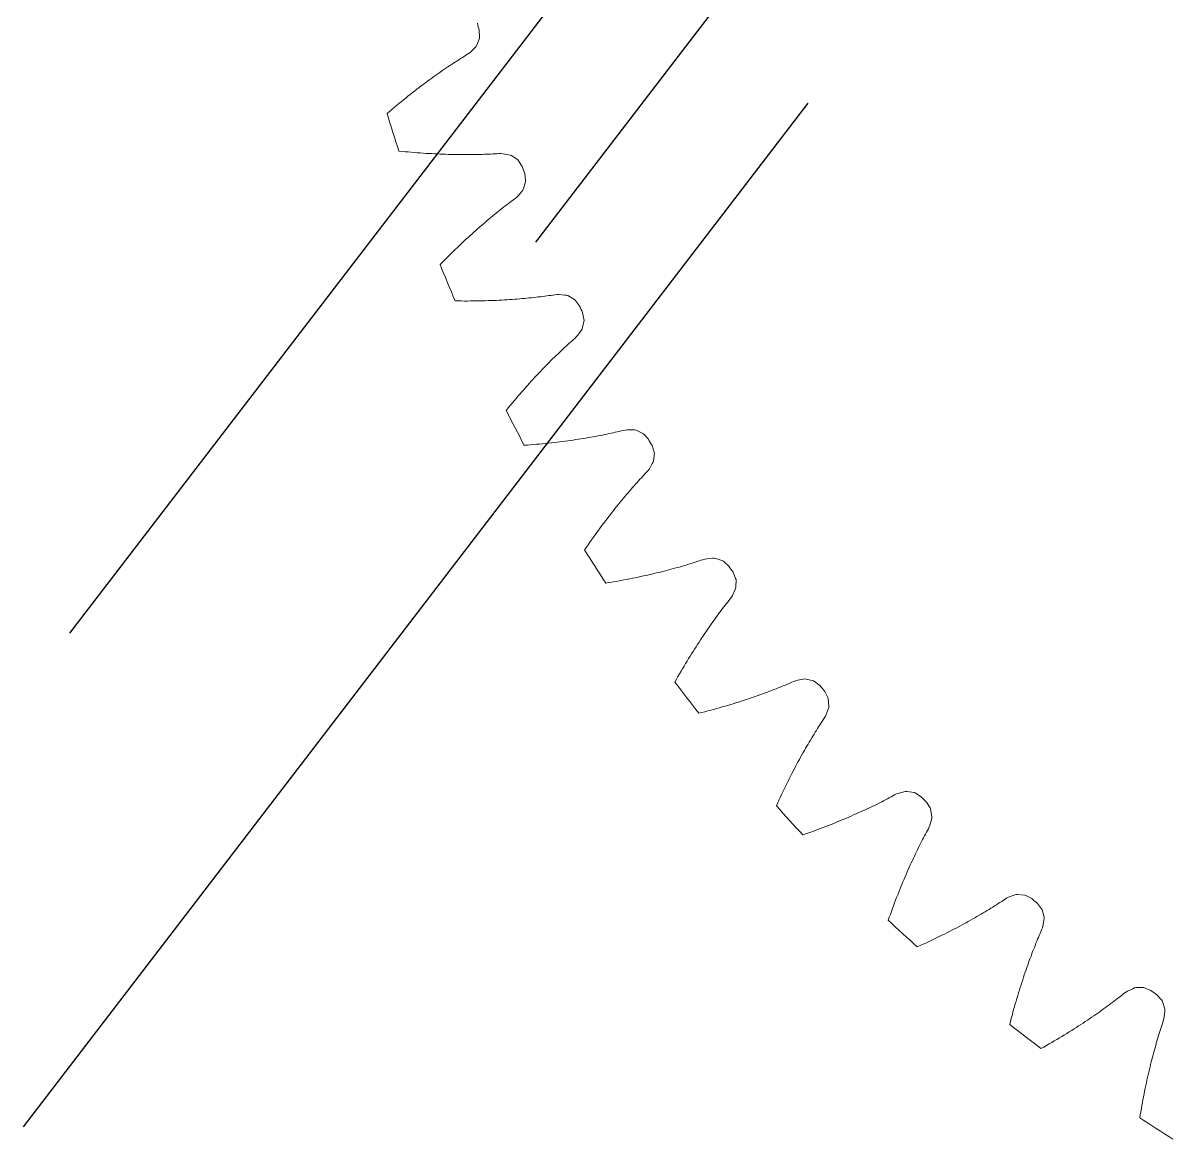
# Model space of a CAD drawing. Header units: millimetres. Extents: x 278858 to 279223, y 218711 to 219074.
# Drawn here: x 278886.52 to 278909.71, y 218838.42 to 218860.92 of the extents above; entities that cross this region are included whole.
import ezdxf

# ---------------------------------------------------------------- set-up
doc = ezdxf.new("R2010")
doc.units = ezdxf.units.MM
doc.header["$LTSCALE"] = 2
doc.layers.add('AM_4', color=3, linetype='Continuous', lineweight=25)
doc.layers.add('AM_9', color=251, linetype='Continuous', lineweight=15)

msp = doc.modelspace()

# ---------------------------------------------------------------- linework, layer by layer
at = {"layer": 'AM_4'}
for p, q in [((278912.682, 218877.149), (278896.853, 218856.507)), ((278903.285, 218869.262), (278887.457, 218848.62)), ((278902.346, 218859.309), (278886.518, 218838.667))]:
    msp.add_line(p, q, dxfattribs=at)
at = {"layer": 'AM_9'}
for p, q in [((278895.72, 218860.778), (278895.725, 218860.641)), ((278895.724, 218860.619), (278895.67, 218860.475)), ((278895.725, 218860.641), (278895.724, 218860.619)), ((278895.414, 218860.252), (278895.379, 218860.23)), ((278895.449, 218860.273), (278895.414, 218860.252)), ((278895.483, 218860.294), (278895.449, 218860.273)), ((278895.519, 218860.319), (278895.483, 218860.294)), ((278895.547, 218860.343), (278895.519, 218860.319)), ((278895.63, 218860.425), (278895.547, 218860.343)), ((278895.656, 218860.451), (278895.63, 218860.425)), ((278895.67, 218860.475), (278895.656, 218860.451)), ((278895.083, 218860.038), (278895.044, 218860.012)), ((278895.121, 218860.064), (278895.083, 218860.038)), ((278895.159, 218860.089), (278895.121, 218860.064)), ((278895.197, 218860.114), (278895.159, 218860.089)), ((278895.234, 218860.138), (278895.197, 218860.114)), ((278895.271, 218860.162), (278895.234, 218860.138)), ((278895.307, 218860.185), (278895.271, 218860.162)), ((278895.343, 218860.208), (278895.307, 218860.185)), ((278895.379, 218860.23), (278895.343, 218860.208)), ((278894.72, 218859.783), (278894.678, 218859.752)), ((278894.762, 218859.813), (278894.72, 218859.783)), ((278894.803, 218859.843), (278894.762, 218859.813)), ((278894.844, 218859.873), (278894.803, 218859.843)), ((278894.885, 218859.902), (278894.844, 218859.873)), ((278894.925, 218859.93), (278894.885, 218859.902)), ((278894.965, 218859.958), (278894.925, 218859.93)), ((278895.005, 218859.985), (278894.965, 218859.958)), ((278895.044, 218860.012), (278895.005, 218859.985)), ((278894.417, 218859.555), (278894.373, 218859.52)), ((278894.461, 218859.589), (278894.417, 218859.555)), ((278894.505, 218859.623), (278894.461, 218859.589)), ((278894.549, 218859.656), (278894.505, 218859.623)), ((278894.592, 218859.689), (278894.549, 218859.656)), ((278894.635, 218859.721), (278894.592, 218859.689)), ((278894.678, 218859.752), (278894.635, 218859.721)), ((278894.145, 218859.338), (278894.098, 218859.299)), ((278894.191, 218859.375), (278894.145, 218859.338)), ((278894.237, 218859.412), (278894.191, 218859.375)), ((278894.282, 218859.449), (278894.237, 218859.412)), ((278894.328, 218859.485), (278894.282, 218859.449)), ((278894.373, 218859.52), (278894.328, 218859.485)), ((278893.909, 218859.141), (278893.861, 218859.099)), ((278893.957, 218859.181), (278893.909, 218859.141)), ((278894.004, 218859.221), (278893.957, 218859.181)), ((278894.051, 218859.261), (278894.004, 218859.221)), ((278894.098, 218859.299), (278894.051, 218859.261)), ((278894.099, 218858.342), (278894.162, 218858.335)), ((278894.162, 218858.335), (278894.225, 218858.329)), ((278894.225, 218858.329), (278894.287, 218858.324)), ((278894.287, 218858.324), (278894.348, 218858.318)), ((278894.348, 218858.318), (278894.408, 218858.313)), ((278894.408, 218858.313), (278894.468, 218858.309)), ((278894.468, 218858.309), (278894.528, 218858.304)), ((278894.528, 218858.304), (278894.587, 218858.3)), ((278894.587, 218858.3), (278894.645, 218858.296)), ((278894.645, 218858.296), (278894.703, 218858.293)), ((278894.703, 218858.293), (278894.76, 218858.29)), ((278894.76, 218858.29), (278894.816, 218858.287)), ((278894.816, 218858.287), (278894.872, 218858.284)), ((278894.872, 218858.284), (278894.928, 218858.281)), ((278894.928, 218858.281), (278894.982, 218858.279)), ((278894.982, 218858.279), (278895.036, 218858.277)), ((278895.036, 218858.277), (278895.09, 218858.276)), ((278895.09, 218858.276), (278895.143, 218858.274)), ((278895.143, 218858.274), (278895.195, 218858.273)), ((278895.195, 218858.273), (278895.247, 218858.272)), ((278895.247, 218858.272), (278895.298, 218858.271)), ((278895.298, 218858.271), (278895.348, 218858.271)), ((278895.348, 218858.271), (278895.398, 218858.271)), ((278895.398, 218858.271), (278895.448, 218858.27)), ((278895.448, 218858.27), (278895.496, 218858.271)), ((278895.496, 218858.271), (278895.544, 218858.271)), ((278895.544, 218858.271), (278895.592, 218858.271)), ((278895.592, 218858.271), (278895.639, 218858.272)), ((278895.639, 218858.272), (278895.685, 218858.273)), ((278895.685, 218858.273), (278895.73, 218858.274)), ((278895.73, 218858.274), (278895.775, 218858.275)), ((278895.775, 218858.275), (278895.82, 218858.277)), ((278895.82, 218858.277), (278895.864, 218858.278)), ((278895.864, 218858.278), (278895.907, 218858.28)), ((278895.907, 218858.28), (278895.949, 218858.282)), ((278895.949, 218858.282), (278895.991, 218858.284)), ((278895.991, 218858.284), (278896.032, 218858.286)), ((278896.032, 218858.286), (278896.073, 218858.289)), ((278896.073, 218858.289), (278896.113, 218858.291)), ((278896.113, 218858.291), (278896.157, 218858.292)), ((278896.157, 218858.292), (278896.193, 218858.288)), ((278896.193, 218858.288), (278896.309, 218858.268)), ((278896.309, 218858.268), (278896.345, 218858.261)), ((278896.345, 218858.261), (278896.37, 218858.25)), ((278896.37, 218858.25), (278896.497, 218858.164)), ((278896.497, 218858.164), (278896.511, 218858.146)), ((278896.511, 218858.146), (278896.585, 218858.031)), ((278896.655, 218857.73), (278896.613, 218857.582)), ((278896.637, 218857.888), (278896.654, 218857.752)), ((278896.654, 218857.752), (278896.655, 218857.73)), ((278896.578, 218857.529), (278896.502, 218857.439)), ((278896.601, 218857.557), (278896.578, 218857.529)), ((278896.613, 218857.582), (278896.601, 218857.557)), ((278896.243, 218857.235), (278896.208, 218857.208)), ((278896.277, 218857.261), (278896.243, 218857.235)), ((278896.311, 218857.287), (278896.277, 218857.261)), ((278896.344, 218857.312), (278896.311, 218857.287)), ((278896.377, 218857.337), (278896.344, 218857.312)), ((278896.41, 218857.362), (278896.377, 218857.337)), ((278896.442, 218857.385), (278896.41, 218857.362)), ((278896.477, 218857.413), (278896.442, 218857.385)), ((278896.502, 218857.439), (278896.477, 218857.413)), ((278895.956, 218857.005), (278895.919, 218856.974)), ((278895.993, 218857.036), (278895.956, 218857.005)), ((278896.03, 218857.066), (278895.993, 218857.036)), ((278896.066, 218857.095), (278896.03, 218857.066)), ((278896.102, 218857.124), (278896.066, 218857.095)), ((278896.138, 218857.153), (278896.102, 218857.124)), ((278896.173, 218857.181), (278896.138, 218857.153)), ((278896.208, 218857.208), (278896.173, 218857.181)), ((278895.687, 218856.775), (278895.648, 218856.74)), ((278895.727, 218856.81), (278895.687, 218856.775)), ((278895.766, 218856.844), (278895.727, 218856.81)), ((278895.805, 218856.877), (278895.766, 218856.844)), ((278895.843, 218856.91), (278895.805, 218856.877)), ((278895.881, 218856.942), (278895.843, 218856.91)), ((278895.919, 218856.974), (278895.881, 218856.942)), ((278895.445, 218856.556), (278895.404, 218856.518)), ((278895.486, 218856.594), (278895.445, 218856.556)), ((278895.527, 218856.632), (278895.486, 218856.594)), ((278895.568, 218856.669), (278895.527, 218856.632)), ((278895.608, 218856.705), (278895.568, 218856.669)), ((278895.648, 218856.74), (278895.608, 218856.705)), ((278895.193, 218856.316), (278895.15, 218856.274)), ((278895.235, 218856.358), (278895.193, 218856.316)), ((278895.278, 218856.399), (278895.235, 218856.358)), ((278895.32, 218856.439), (278895.278, 218856.399)), ((278895.362, 218856.479), (278895.32, 218856.439)), ((278895.404, 218856.518), (278895.362, 218856.479)), ((278894.975, 218856.099), (278894.931, 218856.054)), ((278895.019, 218856.144), (278894.975, 218856.099)), ((278895.063, 218856.188), (278895.019, 218856.144)), ((278895.106, 218856.231), (278895.063, 218856.188)), ((278895.15, 218856.274), (278895.106, 218856.231)), ((278896.632, 218855.371), (278896.68, 218855.375)), ((278896.68, 218855.375), (278896.727, 218855.38)), ((278896.727, 218855.38), (278896.774, 218855.385)), ((278896.774, 218855.385), (278896.82, 218855.39)), ((278896.82, 218855.39), (278896.865, 218855.395)), ((278896.865, 218855.395), (278896.91, 218855.4)), ((278896.91, 218855.4), (278896.954, 218855.405)), ((278896.954, 218855.405), (278896.997, 218855.411)), ((278896.997, 218855.411), (278897.04, 218855.416)), ((278897.04, 218855.416), (278897.082, 218855.422)), ((278897.082, 218855.422), (278897.124, 218855.428)), ((278897.124, 218855.428), (278897.165, 218855.433)), ((278897.165, 218855.433), (278897.205, 218855.439)), ((278897.205, 218855.439), (278897.245, 218855.445)), ((278897.245, 218855.445), (278897.289, 218855.45)), ((278897.289, 218855.45), (278897.325, 218855.449)), ((278897.325, 218855.449), (278897.442, 218855.439)), ((278897.442, 218855.439), (278897.478, 218855.436)), ((278897.478, 218855.436), (278897.504, 218855.427)), ((278897.504, 218855.427), (278897.639, 218855.352)), ((278895.234, 218855.32), (278895.298, 218855.319)), ((278895.298, 218855.319), (278895.36, 218855.319)), ((278895.36, 218855.319), (278895.422, 218855.318)), ((278895.422, 218855.318), (278895.484, 218855.318)), ((278895.484, 218855.318), (278895.545, 218855.319)), ((278895.545, 218855.319), (278895.605, 218855.319)), ((278895.605, 218855.319), (278895.664, 218855.32)), ((278895.664, 218855.32), (278895.724, 218855.321)), ((278895.724, 218855.321), (278895.782, 218855.322)), ((278895.782, 218855.322), (278895.84, 218855.324)), ((278895.84, 218855.324), (278895.897, 218855.326)), ((278895.897, 218855.326), (278895.953, 218855.328)), ((278895.953, 218855.328), (278896.009, 218855.33)), ((278896.009, 218855.33), (278896.065, 218855.332)), ((278896.065, 218855.332), (278896.119, 218855.335)), ((278896.119, 218855.335), (278896.173, 218855.338)), ((278896.173, 218855.338), (278896.227, 218855.341)), ((278896.227, 218855.341), (278896.28, 218855.344)), ((278896.28, 218855.344), (278896.332, 218855.347)), ((278896.332, 218855.347), (278896.383, 218855.351)), ((278896.383, 218855.351), (278896.434, 218855.354)), ((278896.434, 218855.354), (278896.485, 218855.358)), ((278896.485, 218855.358), (278896.535, 218855.362)), ((278896.535, 218855.362), (278896.584, 218855.367)), ((278896.584, 218855.367), (278896.632, 218855.371)), ((278897.639, 218855.352), (278897.653, 218855.335)), ((278897.653, 218855.335), (278897.737, 218855.227)), ((278897.802, 218855.089), (278897.83, 218854.955)), ((278897.833, 218854.933), (278897.805, 218854.782)), ((278897.83, 218854.955), (278897.833, 218854.933)), ((278897.774, 218854.726), (278897.706, 218854.631)), ((278897.795, 218854.756), (278897.774, 218854.726)), ((278897.805, 218854.782), (278897.795, 218854.756)), ((278897.529, 218854.462), (278897.498, 218854.434)), ((278897.56, 218854.49), (278897.529, 218854.462)), ((278897.591, 218854.518), (278897.56, 218854.49)), ((278897.622, 218854.545), (278897.591, 218854.518)), ((278897.652, 218854.572), (278897.622, 218854.545)), ((278897.683, 218854.602), (278897.652, 218854.572)), ((278897.706, 218854.631), (278897.683, 218854.602)), ((278897.269, 218854.217), (278897.235, 218854.184)), ((278897.302, 218854.25), (278897.269, 218854.217)), ((278897.336, 218854.282), (278897.302, 218854.25)), ((278897.369, 218854.313), (278897.336, 218854.282)), ((278897.401, 218854.344), (278897.369, 218854.313)), ((278897.434, 218854.375), (278897.401, 218854.344)), ((278897.466, 218854.404), (278897.434, 218854.375)), ((278897.498, 218854.434), (278897.466, 218854.404)), ((278897.061, 218854.01), (278897.025, 218853.973)), ((278897.096, 218854.046), (278897.061, 218854.01)), ((278897.131, 218854.081), (278897.096, 218854.046)), ((278897.166, 218854.116), (278897.131, 218854.081)), ((278897.2, 218854.15), (278897.166, 218854.116)), ((278897.235, 218854.184), (278897.2, 218854.15)), ((278896.843, 218853.781), (278896.806, 218853.741)), ((278896.88, 218853.821), (278896.843, 218853.781)), ((278896.916, 218853.86), (278896.88, 218853.821)), ((278896.953, 218853.898), (278896.916, 218853.86)), ((278896.989, 218853.936), (278896.953, 218853.898)), ((278897.025, 218853.973), (278896.989, 218853.936)), ((278896.616, 218853.531), (278896.578, 218853.487)), ((278896.655, 218853.574), (278896.616, 218853.531)), ((278896.693, 218853.617), (278896.655, 218853.574)), ((278896.731, 218853.659), (278896.693, 218853.617)), ((278896.768, 218853.7), (278896.731, 218853.659)), ((278896.806, 218853.741), (278896.768, 218853.7)), ((278896.421, 218853.305), (278896.382, 218853.258)), ((278896.461, 218853.352), (278896.421, 218853.305)), ((278896.5, 218853.397), (278896.461, 218853.352)), ((278896.539, 218853.443), (278896.5, 218853.397)), ((278896.578, 218853.487), (278896.539, 218853.443)), ((278896.302, 218853.162), (278896.262, 218853.113)), ((278896.342, 218853.211), (278896.302, 218853.162)), ((278896.382, 218853.258), (278896.342, 218853.211)), ((278898.064, 218852.59), (278898.11, 218852.599)), ((278898.11, 218852.599), (278898.156, 218852.608)), ((278898.156, 218852.608), (278898.202, 218852.616)), ((278898.202, 218852.616), (278898.246, 218852.625)), ((278898.246, 218852.625), (278898.29, 218852.634)), ((278898.29, 218852.634), (278898.334, 218852.644)), ((278898.334, 218852.644), (278898.377, 218852.653)), ((278898.377, 218852.653), (278898.419, 218852.662)), ((278898.419, 218852.662), (278898.46, 218852.671)), ((278898.46, 218852.671), (278898.501, 218852.681)), ((278898.501, 218852.681), (278898.542, 218852.69)), ((278898.542, 218852.69), (278898.581, 218852.699)), ((278898.581, 218852.699), (278898.62, 218852.709)), ((278898.62, 218852.709), (278898.663, 218852.717)), ((278898.663, 218852.717), (278898.7, 218852.719)), ((278898.7, 218852.719), (278898.817, 218852.72)), ((278898.817, 218852.72), (278898.854, 218852.72)), ((278898.854, 218852.72), (278898.881, 218852.713)), ((278898.881, 218852.713), (278899.021, 218852.65)), ((278899.021, 218852.65), (278899.037, 218852.635)), ((278899.037, 218852.635), (278899.13, 218852.534)), ((278896.628, 218852.409), (278896.691, 218852.413)), ((278896.691, 218852.413), (278896.754, 218852.418)), ((278896.754, 218852.418), (278896.816, 218852.423)), ((278896.816, 218852.423), (278896.877, 218852.429)), ((278896.877, 218852.429), (278896.938, 218852.434)), ((278896.938, 218852.434), (278896.998, 218852.44)), ((278896.998, 218852.44), (278897.057, 218852.446)), ((278897.057, 218852.446), (278897.116, 218852.452)), ((278897.116, 218852.452), (278897.174, 218852.459)), ((278897.174, 218852.459), (278897.231, 218852.465)), ((278897.231, 218852.465), (278897.288, 218852.472)), ((278897.288, 218852.472), (278897.344, 218852.479)), ((278897.344, 218852.479), (278897.4, 218852.486)), ((278897.4, 218852.486), (278897.454, 218852.493)), ((278897.454, 218852.493), (278897.509, 218852.501)), ((278897.509, 218852.501), (278897.562, 218852.508)), ((278897.562, 218852.508), (278897.615, 218852.516)), ((278897.615, 218852.516), (278897.668, 218852.523)), ((278897.668, 218852.523), (278897.719, 218852.531)), ((278897.719, 218852.531), (278897.77, 218852.539)), ((278897.77, 218852.539), (278897.821, 218852.548)), ((278897.821, 218852.548), (278897.871, 218852.556)), ((278897.871, 218852.556), (278897.92, 218852.564)), ((278897.92, 218852.564), (278897.968, 218852.573)), ((278897.968, 218852.573), (278898.016, 218852.581)), ((278898.016, 218852.581), (278898.064, 218852.59)), ((278899.206, 218852.402), (278899.246, 218852.272)), ((278899.251, 218852.25), (278899.236, 218852.097)), ((278899.246, 218852.272), (278899.251, 218852.25)), ((278899.131, 218851.907), (278899.102, 218851.874)), ((278899.151, 218851.937), (278899.131, 218851.907)), ((278899.21, 218852.039), (278899.151, 218851.937)), ((278899.228, 218852.07), (278899.21, 218852.039)), ((278899.236, 218852.097), (278899.228, 218852.07)), ((278898.931, 218851.691), (278898.902, 218851.659)), ((278898.96, 218851.723), (278898.931, 218851.691)), ((278898.989, 218851.754), (278898.96, 218851.723)), ((278899.018, 218851.785), (278898.989, 218851.754)), ((278899.046, 218851.815), (278899.018, 218851.785)), ((278899.074, 218851.845), (278899.046, 218851.815)), ((278899.102, 218851.874), (278899.074, 218851.845)), ((278898.72, 218851.451), (278898.689, 218851.415)), ((278898.751, 218851.487), (278898.72, 218851.451)), ((278898.782, 218851.523), (278898.751, 218851.487)), ((278898.812, 218851.558), (278898.782, 218851.523)), ((278898.842, 218851.592), (278898.812, 218851.558)), ((278898.872, 218851.625), (278898.842, 218851.592)), ((278898.902, 218851.659), (278898.872, 218851.625)), ((278898.53, 218851.223), (278898.497, 218851.183)), ((278898.562, 218851.263), (278898.53, 218851.223)), ((278898.594, 218851.302), (278898.562, 218851.263)), ((278898.626, 218851.34), (278898.594, 218851.302)), ((278898.658, 218851.378), (278898.626, 218851.34)), ((278898.689, 218851.415), (278898.658, 218851.378)), ((278898.331, 218850.973), (278898.298, 218850.929)), ((278898.365, 218851.016), (278898.331, 218850.973)), ((278898.398, 218851.059), (278898.365, 218851.016)), ((278898.431, 218851.101), (278898.398, 218851.059)), ((278898.464, 218851.142), (278898.431, 218851.101)), ((278898.497, 218851.183), (278898.464, 218851.142)), ((278898.161, 218850.747), (278898.126, 218850.7)), ((278898.195, 218850.793), (278898.161, 218850.747)), ((278898.23, 218850.839), (278898.195, 218850.793)), ((278898.264, 218850.884), (278898.23, 218850.839)), ((278898.298, 218850.929), (278898.264, 218850.884)), ((278897.986, 218850.505), (278897.951, 218850.455)), ((278898.022, 218850.555), (278897.986, 218850.505)), ((278898.057, 218850.604), (278898.022, 218850.555)), ((278898.092, 218850.652), (278898.057, 218850.604)), ((278898.126, 218850.7), (278898.092, 218850.652)), ((278897.88, 218850.352), (278897.844, 218850.3)), ((278897.916, 218850.404), (278897.88, 218850.352)), ((278897.951, 218850.455), (278897.916, 218850.404)), ((278900.032, 218850.038), (278900.073, 218850.051)), ((278900.073, 218850.051), (278900.113, 218850.064)), ((278900.113, 218850.064), (278900.152, 218850.077)), ((278900.152, 218850.077), (278900.191, 218850.09)), ((278900.191, 218850.09), (278900.229, 218850.102)), ((278900.229, 218850.102), (278900.271, 218850.115)), ((278900.271, 218850.115), (278900.307, 218850.12)), ((278900.307, 218850.12), (278900.424, 218850.131)), ((278900.424, 218850.131), (278900.46, 218850.134)), ((278900.46, 218850.134), (278900.488, 218850.129)), ((278900.488, 218850.129), (278900.633, 218850.079)), ((278900.633, 218850.079), (278900.651, 218850.065)), ((278900.651, 218850.065), (278900.752, 218849.973)), ((278899.14, 218849.798), (278899.193, 218849.81)), ((278899.193, 218849.81), (278899.245, 218849.823)), ((278899.245, 218849.823), (278899.296, 218849.835)), ((278899.296, 218849.835), (278899.347, 218849.847)), ((278899.347, 218849.847), (278899.397, 218849.86)), ((278899.397, 218849.86), (278899.447, 218849.872)), ((278899.447, 218849.872), (278899.496, 218849.885)), ((278899.496, 218849.885), (278899.544, 218849.897)), ((278899.544, 218849.897), (278899.591, 218849.91)), ((278899.591, 218849.91), (278899.638, 218849.923)), ((278899.638, 218849.923), (278899.685, 218849.936)), ((278899.685, 218849.936), (278899.73, 218849.948)), ((278899.73, 218849.948), (278899.776, 218849.961)), ((278899.776, 218849.961), (278899.82, 218849.974)), ((278899.82, 218849.974), (278899.864, 218849.987)), ((278899.864, 218849.987), (278899.907, 218850)), ((278899.907, 218850), (278899.949, 218850.013)), ((278899.949, 218850.013), (278899.991, 218850.026)), ((278899.991, 218850.026), (278900.032, 218850.038)), ((278900.839, 218849.848), (278900.891, 218849.722)), ((278898.271, 218849.63), (278898.333, 218849.64)), ((278898.333, 218849.64), (278898.395, 218849.65)), ((278898.395, 218849.65), (278898.456, 218849.661)), ((278898.456, 218849.661), (278898.517, 218849.672)), ((278898.517, 218849.672), (278898.577, 218849.683)), ((278898.577, 218849.683), (278898.636, 218849.694)), ((278898.636, 218849.694), (278898.694, 218849.705)), ((278898.694, 218849.705), (278898.752, 218849.716)), ((278898.752, 218849.716), (278898.81, 218849.727)), ((278898.81, 218849.727), (278898.866, 218849.739)), ((278898.866, 218849.739), (278898.922, 218849.751)), ((278898.922, 218849.751), (278898.978, 218849.762)), ((278898.978, 218849.762), (278899.032, 218849.774)), ((278899.032, 218849.774), (278899.086, 218849.786)), ((278899.086, 218849.786), (278899.14, 218849.798)), ((278900.891, 218849.722), (278900.898, 218849.7)), ((278900.898, 218849.7), (278900.895, 218849.547)), ((278900.807, 218849.348), (278900.781, 218849.313)), ((278900.825, 218849.38), (278900.807, 218849.348)), ((278900.875, 218849.486), (278900.825, 218849.38)), ((278900.89, 218849.519), (278900.875, 218849.486)), ((278900.895, 218849.547), (278900.89, 218849.519)), ((278900.628, 218849.116), (278900.601, 218849.081)), ((278900.654, 218849.15), (278900.628, 218849.116)), ((278900.68, 218849.184), (278900.654, 218849.15)), ((278900.706, 218849.217), (278900.68, 218849.184)), ((278900.731, 218849.249), (278900.706, 218849.217)), ((278900.756, 218849.281), (278900.731, 218849.249)), ((278900.781, 218849.313), (278900.756, 218849.281)), ((278900.466, 218848.897), (278900.438, 218848.859)), ((278900.493, 218848.935), (278900.466, 218848.897)), ((278900.521, 218848.973), (278900.493, 218848.935)), ((278900.548, 218849.009), (278900.521, 218848.973)), ((278900.574, 218849.045), (278900.548, 218849.009)), ((278900.601, 218849.081), (278900.574, 218849.045)), ((278900.297, 218848.657), (278900.268, 218848.615)), ((278900.325, 218848.698), (278900.297, 218848.657)), ((278900.354, 218848.739), (278900.325, 218848.698)), ((278900.382, 218848.78), (278900.354, 218848.739)), ((278900.41, 218848.82), (278900.382, 218848.78)), ((278900.438, 218848.859), (278900.41, 218848.82)), ((278900.152, 218848.439), (278900.122, 218848.394)), ((278900.181, 218848.484), (278900.152, 218848.439)), ((278900.21, 218848.528), (278900.181, 218848.484)), ((278900.239, 218848.572), (278900.21, 218848.528)), ((278900.268, 218848.615), (278900.239, 218848.572)), ((278900.003, 218848.206), (278899.973, 218848.157)), ((278900.033, 218848.254), (278900.003, 218848.206)), ((278900.063, 218848.301), (278900.033, 218848.254)), ((278900.092, 218848.348), (278900.063, 218848.301)), ((278900.122, 218848.394), (278900.092, 218848.348)), ((278899.851, 218847.956), (278899.82, 218847.905)), ((278899.882, 218848.008), (278899.851, 218847.956)), ((278899.912, 218848.058), (278899.882, 218848.008)), ((278899.942, 218848.108), (278899.912, 218848.058)), ((278899.973, 218848.157), (278899.942, 218848.108)), ((278899.728, 218847.745), (278899.697, 218847.691)), ((278899.759, 218847.799), (278899.728, 218847.745)), ((278899.79, 218847.852), (278899.759, 218847.799)), ((278899.82, 218847.905), (278899.79, 218847.852)), ((278899.697, 218847.691), (278899.666, 218847.635)), ((278901.662, 218847.483), (278901.705, 218847.499)), ((278901.705, 218847.499), (278901.747, 218847.516)), ((278901.747, 218847.516), (278901.788, 218847.532)), ((278901.788, 218847.532), (278901.829, 218847.549)), ((278901.829, 218847.549), (278901.869, 218847.565)), ((278901.869, 218847.565), (278901.908, 218847.582)), ((278901.908, 218847.582), (278901.947, 218847.598)), ((278901.947, 218847.598), (278901.985, 218847.614)), ((278901.985, 218847.614), (278902.022, 218847.63)), ((278902.022, 218847.63), (278902.059, 218847.646)), ((278902.059, 218847.646), (278902.1, 218847.662)), ((278902.1, 218847.662), (278902.135, 218847.671)), ((278902.135, 218847.671), (278902.251, 218847.692)), ((278902.251, 218847.692), (278902.287, 218847.698)), ((278902.287, 218847.698), (278902.314, 218847.696)), ((278902.314, 218847.696), (278902.463, 218847.658)), ((278902.463, 218847.658), (278902.482, 218847.646)), ((278902.482, 218847.646), (278902.591, 218847.563)), ((278901, 218847.248), (278901.052, 218847.265)), ((278901.052, 218847.265), (278901.103, 218847.282)), ((278901.103, 218847.282), (278901.153, 218847.299)), ((278901.153, 218847.299), (278901.202, 218847.315)), ((278901.202, 218847.315), (278901.251, 218847.332)), ((278901.251, 218847.332), (278901.299, 218847.349)), ((278901.299, 218847.349), (278901.347, 218847.366)), ((278901.347, 218847.366), (278901.394, 218847.382)), ((278901.394, 218847.382), (278901.44, 218847.399)), ((278901.44, 218847.399), (278901.486, 218847.416)), ((278901.486, 218847.416), (278901.531, 218847.433)), ((278901.531, 218847.433), (278901.576, 218847.449)), ((278901.576, 218847.449), (278901.619, 218847.466)), ((278901.619, 218847.466), (278901.662, 218847.483)), ((278902.689, 218847.446), (278902.751, 218847.325)), ((278902.751, 218847.325), (278902.76, 218847.304)), ((278902.76, 218847.304), (278902.771, 218847.151)), ((278900.211, 218847.02), (278900.271, 218847.036)), ((278900.271, 218847.036), (278900.331, 218847.052)), ((278900.331, 218847.052), (278900.391, 218847.068)), ((278900.391, 218847.068), (278900.449, 218847.084)), ((278900.449, 218847.084), (278900.507, 218847.1)), ((278900.507, 218847.1), (278900.565, 218847.116)), ((278900.565, 218847.116), (278900.621, 218847.133)), ((278900.621, 218847.133), (278900.677, 218847.149)), ((278900.677, 218847.149), (278900.733, 218847.165)), ((278900.733, 218847.165), (278900.788, 218847.182)), ((278900.788, 218847.182), (278900.842, 218847.198)), ((278900.842, 218847.198), (278900.895, 218847.215)), ((278900.895, 218847.215), (278900.948, 218847.232)), ((278900.948, 218847.232), (278901, 218847.248)), ((278902.756, 218847.089), (278902.715, 218846.979)), ((278902.768, 218847.123), (278902.756, 218847.089)), ((278902.771, 218847.151), (278902.768, 218847.123)), ((278900.149, 218847.005), (278900.211, 218847.02)), ((278902.611, 218846.806), (278902.588, 218846.77)), ((278902.633, 218846.84), (278902.611, 218846.806)), ((278902.656, 218846.874), (278902.633, 218846.84)), ((278902.678, 218846.908), (278902.656, 218846.874)), ((278902.701, 218846.945), (278902.678, 218846.908)), ((278902.715, 218846.979), (278902.701, 218846.945)), ((278902.471, 218846.585), (278902.448, 218846.546)), ((278902.495, 218846.623), (278902.471, 218846.585)), ((278902.519, 218846.661), (278902.495, 218846.623)), ((278902.542, 218846.698), (278902.519, 218846.661)), ((278902.565, 218846.735), (278902.542, 218846.698)), ((278902.588, 218846.77), (278902.565, 218846.735)), ((278902.327, 218846.342), (278902.302, 218846.299)), ((278902.351, 218846.384), (278902.327, 218846.342)), ((278902.375, 218846.426), (278902.351, 218846.384)), ((278902.4, 218846.466), (278902.375, 218846.426)), ((278902.424, 218846.507), (278902.4, 218846.466)), ((278902.448, 218846.546), (278902.424, 218846.507)), ((278902.202, 218846.122), (278902.177, 218846.076)), ((278902.227, 218846.168), (278902.202, 218846.122)), ((278902.252, 218846.212), (278902.227, 218846.168)), ((278902.277, 218846.256), (278902.252, 218846.212)), ((278902.302, 218846.299), (278902.277, 218846.256)), ((278902.076, 218845.886), (278902.05, 218845.837)), ((278902.101, 218845.935), (278902.076, 218845.886)), ((278902.127, 218845.983), (278902.101, 218845.935)), ((278902.152, 218846.03), (278902.127, 218845.983)), ((278902.177, 218846.076), (278902.152, 218846.03)), ((278901.947, 218845.635), (278901.921, 218845.582)), ((278901.973, 218845.686), (278901.947, 218845.635)), ((278901.999, 218845.737), (278901.973, 218845.686)), ((278902.024, 218845.788), (278901.999, 218845.737)), ((278902.05, 218845.837), (278902.024, 218845.788)), ((278901.843, 218845.421), (278901.817, 218845.366)), ((278901.869, 218845.475), (278901.843, 218845.421)), ((278901.895, 218845.529), (278901.869, 218845.475)), ((278901.921, 218845.582), (278901.895, 218845.529)), ((278904.17, 218845.39), (278904.283, 218845.421)), ((278904.283, 218845.421), (278904.318, 218845.43)), ((278904.318, 218845.43), (278904.346, 218845.43)), ((278904.346, 218845.43), (278904.498, 218845.406)), ((278904.498, 218845.406), (278904.517, 218845.395)), ((278901.739, 218845.197), (278901.713, 218845.14)), ((278901.765, 218845.254), (278901.739, 218845.197)), ((278901.791, 218845.31), (278901.765, 218845.254)), ((278901.817, 218845.366), (278901.791, 218845.31)), ((278903.715, 218845.162), (278903.756, 218845.182)), ((278903.756, 218845.182), (278903.796, 218845.202)), ((278903.796, 218845.202), (278903.836, 218845.222)), ((278903.836, 218845.222), (278903.875, 218845.242)), ((278903.875, 218845.242), (278903.913, 218845.262)), ((278903.913, 218845.262), (278903.951, 218845.282)), ((278903.951, 218845.282), (278903.988, 218845.301)), ((278903.988, 218845.301), (278904.024, 218845.321)), ((278904.024, 218845.321), (278904.06, 218845.34)), ((278904.06, 218845.34), (278904.096, 218845.359)), ((278904.096, 218845.359), (278904.135, 218845.378)), ((278904.135, 218845.378), (278904.17, 218845.39)), ((278904.517, 218845.395), (278904.633, 218845.323)), ((278904.741, 218845.215), (278904.813, 218845.099)), ((278903.223, 218844.934), (278903.271, 218844.955)), ((278903.271, 218844.955), (278903.319, 218844.976)), ((278903.319, 218844.976), (278903.365, 218844.997)), ((278903.365, 218844.997), (278903.411, 218845.017)), ((278903.411, 218845.017), (278903.456, 218845.038)), ((278903.456, 218845.038), (278903.501, 218845.059)), ((278903.501, 218845.059), (278903.545, 218845.08)), ((278903.545, 218845.08), (278903.589, 218845.1)), ((278903.589, 218845.1), (278903.631, 218845.121)), ((278903.631, 218845.121), (278903.674, 218845.141)), ((278903.674, 218845.141), (278903.715, 218845.162)), ((278904.813, 218845.099), (278904.824, 218845.079)), ((278904.824, 218845.079), (278904.848, 218844.927)), ((278902.653, 218844.701), (278902.708, 218844.722)), ((278902.708, 218844.722), (278902.763, 218844.743)), ((278902.763, 218844.743), (278902.817, 218844.764)), ((278902.817, 218844.764), (278902.87, 218844.786)), ((278902.87, 218844.786), (278902.922, 218844.807)), ((278902.922, 218844.807), (278902.974, 218844.828)), ((278902.974, 218844.828), (278903.025, 218844.849)), ((278903.025, 218844.849), (278903.076, 218844.87)), ((278903.076, 218844.87), (278903.126, 218844.891)), ((278903.126, 218844.891), (278903.175, 218844.913)), ((278903.175, 218844.913), (278903.223, 218844.934)), ((278904.796, 218844.717), (278904.777, 218844.677)), ((278904.808, 218844.751), (278904.796, 218844.717)), ((278904.839, 218844.864), (278904.808, 218844.751)), ((278904.848, 218844.9), (278904.839, 218844.864)), ((278904.848, 218844.927), (278904.848, 218844.9)), ((278902.249, 218844.554), (278902.309, 218844.574)), ((278902.309, 218844.574), (278902.368, 218844.595)), ((278902.368, 218844.595), (278902.426, 218844.616)), ((278902.426, 218844.616), (278902.484, 218844.638)), ((278902.484, 218844.638), (278902.541, 218844.659)), ((278902.541, 218844.659), (278902.598, 218844.68)), ((278902.598, 218844.68), (278902.653, 218844.701)), ((278904.679, 218844.495), (278904.659, 218844.457)), ((278904.699, 218844.533), (278904.679, 218844.495)), ((278904.719, 218844.57), (278904.699, 218844.533)), ((278904.738, 218844.606), (278904.719, 218844.57)), ((278904.758, 218844.642), (278904.738, 218844.606)), ((278904.777, 218844.677), (278904.758, 218844.642)), ((278904.558, 218844.255), (278904.538, 218844.213)), ((278904.579, 218844.297), (278904.558, 218844.255)), ((278904.599, 218844.338), (278904.579, 218844.297)), ((278904.619, 218844.378), (278904.599, 218844.338)), ((278904.639, 218844.418), (278904.619, 218844.378)), ((278904.659, 218844.457), (278904.639, 218844.418)), ((278904.455, 218844.038), (278904.434, 218843.993)), ((278904.476, 218844.083), (278904.455, 218844.038)), ((278904.497, 218844.127), (278904.476, 218844.083)), ((278904.517, 218844.171), (278904.497, 218844.127)), ((278904.538, 218844.213), (278904.517, 218844.171)), ((278904.35, 218843.805), (278904.329, 218843.757)), ((278904.371, 218843.853), (278904.35, 218843.805)), ((278904.393, 218843.901), (278904.371, 218843.853)), ((278904.413, 218843.947), (278904.393, 218843.901)), ((278904.434, 218843.993), (278904.413, 218843.947)), ((278904.245, 218843.556), (278904.223, 218843.504)), ((278904.266, 218843.607), (278904.245, 218843.556)), ((278904.287, 218843.658), (278904.266, 218843.607)), ((278904.308, 218843.708), (278904.287, 218843.658)), ((278904.329, 218843.757), (278904.308, 218843.708)), ((278904.16, 218843.345), (278904.138, 218843.291)), ((278904.181, 218843.399), (278904.16, 218843.345)), ((278904.202, 218843.452), (278904.181, 218843.399)), ((278904.223, 218843.504), (278904.202, 218843.452)), ((278906.395, 218843.295), (278906.505, 218843.336)), ((278906.505, 218843.336), (278906.539, 218843.348)), ((278906.539, 218843.348), (278906.567, 218843.351)), ((278906.567, 218843.351), (278906.72, 218843.339)), ((278906.72, 218843.339), (278906.741, 218843.331)), ((278906.741, 218843.331), (278906.863, 218843.269)), ((278904.075, 218843.124), (278904.054, 218843.066)), ((278904.096, 218843.18), (278904.075, 218843.124)), ((278904.117, 218843.236), (278904.096, 218843.18)), ((278904.138, 218843.291), (278904.117, 218843.236)), ((278906.039, 218843.075), (278906.077, 218843.099)), ((278906.077, 218843.099), (278906.114, 218843.122)), ((278906.114, 218843.122), (278906.151, 218843.145)), ((278906.151, 218843.145), (278906.187, 218843.168)), ((278906.187, 218843.168), (278906.222, 218843.191)), ((278906.222, 218843.191), (278906.257, 218843.213)), ((278906.257, 218843.213), (278906.291, 218843.236)), ((278906.291, 218843.236), (278906.324, 218843.258)), ((278906.324, 218843.258), (278906.362, 218843.281)), ((278906.362, 218843.281), (278906.395, 218843.295)), ((278906.979, 218843.17), (278907.062, 218843.061)), ((278903.99, 218842.891), (278903.969, 218842.832)), ((278904.011, 218842.95), (278903.99, 218842.891)), ((278904.033, 218843.009), (278904.011, 218842.95)), ((278904.054, 218843.066), (278904.033, 218843.009)), ((278905.628, 218842.833), (278905.672, 218842.858)), ((278905.672, 218842.858), (278905.715, 218842.883)), ((278905.715, 218842.883), (278905.758, 218842.907)), ((278905.758, 218842.907), (278905.8, 218842.932)), ((278905.8, 218842.932), (278905.842, 218842.956)), ((278905.842, 218842.956), (278905.882, 218842.98)), ((278905.882, 218842.98), (278905.923, 218843.004)), ((278905.923, 218843.004), (278905.962, 218843.028)), ((278905.962, 218843.028), (278906.001, 218843.052)), ((278906.001, 218843.052), (278906.039, 218843.075)), ((278907.062, 218843.061), (278907.074, 218843.043)), ((278907.074, 218843.043), (278907.112, 218842.894)), ((278907.113, 218842.866), (278907.107, 218842.83)), ((278907.112, 218842.894), (278907.113, 218842.866)), ((278905.203, 218842.606), (278905.253, 218842.631)), ((278905.253, 218842.631), (278905.302, 218842.657)), ((278905.302, 218842.657), (278905.351, 218842.682)), ((278905.351, 218842.682), (278905.398, 218842.708)), ((278905.398, 218842.708), (278905.446, 218842.733)), ((278905.446, 218842.733), (278905.492, 218842.758)), ((278905.492, 218842.758), (278905.538, 218842.783)), ((278905.538, 218842.783), (278905.583, 218842.808)), ((278905.583, 218842.808), (278905.628, 218842.833)), ((278907.062, 218842.638), (278907.046, 218842.601)), ((278907.078, 218842.679), (278907.062, 218842.638)), ((278907.086, 218842.715), (278907.078, 218842.679)), ((278907.107, 218842.83), (278907.086, 218842.715)), ((278904.726, 218842.373), (278904.782, 218842.399)), ((278904.782, 218842.399), (278904.837, 218842.425)), ((278904.837, 218842.425), (278904.891, 218842.451)), ((278904.891, 218842.451), (278904.945, 218842.477)), ((278904.945, 218842.477), (278904.998, 218842.503)), ((278904.998, 218842.503), (278905.05, 218842.528)), ((278905.05, 218842.528), (278905.102, 218842.554)), ((278905.102, 218842.554), (278905.153, 218842.58)), ((278905.153, 218842.58), (278905.203, 218842.606)), ((278906.964, 218842.408), (278906.948, 218842.367)), ((278906.981, 218842.448), (278906.964, 218842.408)), ((278906.997, 218842.487), (278906.981, 218842.448)), ((278907.014, 218842.526), (278906.997, 218842.487)), ((278907.03, 218842.564), (278907.014, 218842.526)), ((278907.046, 218842.601), (278907.03, 218842.564)), ((278904.555, 218842.295), (278904.613, 218842.321)), ((278904.613, 218842.321), (278904.67, 218842.347)), ((278904.67, 218842.347), (278904.726, 218842.373)), ((278906.865, 218842.155), (278906.848, 218842.111)), ((278906.881, 218842.199), (278906.865, 218842.155)), ((278906.898, 218842.242), (278906.881, 218842.199)), ((278906.915, 218842.284), (278906.898, 218842.242)), ((278906.931, 218842.326), (278906.915, 218842.284)), ((278906.948, 218842.367), (278906.931, 218842.326)), ((278906.781, 218841.927), (278906.764, 218841.879)), ((278906.797, 218841.974), (278906.781, 218841.927)), ((278906.814, 218842.02), (278906.797, 218841.974)), ((278906.831, 218842.066), (278906.814, 218842.02)), ((278906.848, 218842.111), (278906.831, 218842.066)), ((278906.713, 218841.732), (278906.697, 218841.682)), ((278906.73, 218841.782), (278906.713, 218841.732)), ((278906.747, 218841.831), (278906.73, 218841.782)), ((278906.764, 218841.879), (278906.747, 218841.831)), ((278906.63, 218841.475), (278906.613, 218841.422)), ((278906.646, 218841.528), (278906.63, 218841.475)), ((278906.663, 218841.58), (278906.646, 218841.528)), ((278906.68, 218841.631), (278906.663, 218841.58)), ((278906.697, 218841.682), (278906.68, 218841.631)), ((278908.901, 218841.452), (278908.934, 218841.468)), ((278908.934, 218841.468), (278908.961, 218841.473)), ((278908.961, 218841.473), (278909.115, 218841.475)), ((278909.115, 218841.475), (278909.136, 218841.468)), ((278909.136, 218841.468), (278909.263, 218841.417)), ((278906.563, 218841.257), (278906.547, 218841.201)), ((278906.58, 218841.313), (278906.563, 218841.257)), ((278906.596, 218841.367), (278906.58, 218841.313)), ((278906.613, 218841.422), (278906.596, 218841.367)), ((278908.53, 218841.205), (278908.564, 218841.232)), ((278908.564, 218841.232), (278908.598, 218841.258)), ((278908.598, 218841.258), (278908.631, 218841.283)), ((278908.631, 218841.283), (278908.664, 218841.309)), ((278908.664, 218841.309), (278908.696, 218841.334)), ((278908.696, 218841.334), (278908.727, 218841.359)), ((278908.727, 218841.359), (278908.763, 218841.385)), ((278908.763, 218841.385), (278908.795, 218841.402)), ((278908.795, 218841.402), (278908.901, 218841.452)), ((278909.388, 218841.329), (278909.479, 218841.228)), ((278909.479, 218841.228), (278909.493, 218841.21)), ((278906.498, 218841.029), (278906.482, 218840.97)), ((278906.514, 218841.087), (278906.498, 218841.029)), ((278906.531, 218841.145), (278906.514, 218841.087)), ((278906.547, 218841.201), (278906.531, 218841.145)), ((278908.234, 218840.988), (278908.273, 218841.016)), ((278908.273, 218841.016), (278908.311, 218841.044)), ((278908.311, 218841.044), (278908.349, 218841.071)), ((278908.349, 218841.071), (278908.387, 218841.099)), ((278908.387, 218841.099), (278908.423, 218841.126)), ((278908.423, 218841.126), (278908.46, 218841.152)), ((278908.46, 218841.152), (278908.495, 218841.179)), ((278908.495, 218841.179), (278908.53, 218841.205)), ((278909.493, 218841.21), (278909.543, 218841.065)), ((278909.545, 218841.001), (278909.534, 218840.884)), ((278909.543, 218841.065), (278909.548, 218841.037)), ((278909.548, 218841.037), (278909.545, 218841.001)), ((278906.434, 218840.79), (278906.419, 218840.729)), ((278906.45, 218840.851), (278906.434, 218840.79)), ((278906.466, 218840.911), (278906.45, 218840.851)), ((278906.482, 218840.97), (278906.466, 218840.911)), ((278907.898, 218840.759), (278907.942, 218840.789)), ((278907.942, 218840.789), (278907.986, 218840.818)), ((278907.986, 218840.818), (278908.028, 218840.847)), ((278908.028, 218840.847), (278908.071, 218840.875)), ((278908.071, 218840.875), (278908.112, 218840.904)), ((278908.112, 218840.904), (278908.153, 218840.932)), ((278908.153, 218840.932), (278908.194, 218840.96)), ((278908.194, 218840.96), (278908.234, 218840.988)), ((278909.504, 218840.768), (278909.491, 218840.729)), ((278909.516, 218840.806), (278909.504, 218840.768)), ((278909.529, 218840.848), (278909.516, 218840.806)), ((278909.534, 218840.884), (278909.529, 218840.848)), ((278907.522, 218840.521), (278907.571, 218840.551)), ((278907.571, 218840.551), (278907.62, 218840.582)), ((278907.62, 218840.582), (278907.668, 218840.612)), ((278907.668, 218840.612), (278907.715, 218840.641)), ((278907.715, 218840.641), (278907.762, 218840.671)), ((278907.762, 218840.671), (278907.808, 218840.701)), ((278907.808, 218840.701), (278907.853, 218840.73)), ((278907.853, 218840.73), (278907.898, 218840.759)), ((278909.439, 218840.568), (278909.426, 218840.526)), ((278909.452, 218840.609), (278909.439, 218840.568)), ((278909.465, 218840.65), (278909.452, 218840.609)), ((278909.478, 218840.69), (278909.465, 218840.65)), ((278909.491, 218840.729), (278909.478, 218840.69)), ((278907.104, 218840.276), (278907.158, 218840.307)), ((278907.158, 218840.307), (278907.212, 218840.338)), ((278907.212, 218840.338), (278907.265, 218840.369)), ((278907.265, 218840.369), (278907.318, 218840.399)), ((278907.318, 218840.399), (278907.37, 218840.43)), ((278907.37, 218840.43), (278907.421, 218840.461)), ((278907.421, 218840.461), (278907.472, 218840.491)), ((278907.472, 218840.491), (278907.522, 218840.521)), ((278909.362, 218840.308), (278909.349, 218840.262)), ((278909.375, 218840.353), (278909.362, 218840.308)), ((278909.388, 218840.397), (278909.375, 218840.353)), ((278909.4, 218840.441), (278909.388, 218840.397)), ((278909.413, 218840.484), (278909.4, 218840.441)), ((278909.426, 218840.526), (278909.413, 218840.484)), ((278907.049, 218840.245), (278907.104, 218840.276)), ((278909.298, 218840.073), (278909.285, 218840.024)), ((278909.311, 218840.121), (278909.298, 218840.073)), ((278909.323, 218840.169), (278909.311, 218840.121)), ((278909.336, 218840.216), (278909.323, 218840.169)), ((278909.349, 218840.262), (278909.336, 218840.216)), ((278909.248, 218839.873), (278909.236, 218839.822)), ((278909.26, 218839.924), (278909.248, 218839.873)), ((278909.273, 218839.974), (278909.26, 218839.924)), ((278909.285, 218840.024), (278909.273, 218839.974)), ((278909.187, 218839.61), (278909.175, 218839.555)), ((278909.199, 218839.664), (278909.187, 218839.61)), ((278909.211, 218839.717), (278909.199, 218839.664)), ((278909.223, 218839.77), (278909.211, 218839.717)), ((278909.236, 218839.822), (278909.223, 218839.77)), ((278909.14, 218839.387), (278909.128, 218839.33)), ((278909.151, 218839.444), (278909.14, 218839.387)), ((278909.163, 218839.5), (278909.151, 218839.444)), ((278909.175, 218839.555), (278909.163, 218839.5)), ((278909.095, 218839.154), (278909.084, 218839.094)), ((278909.106, 218839.213), (278909.095, 218839.154)), ((278909.117, 218839.272), (278909.106, 218839.213)), ((278909.128, 218839.33), (278909.117, 218839.272)), ((278909.052, 218838.911), (278909.042, 218838.848)), ((278909.063, 218838.972), (278909.052, 218838.911)), ((278909.073, 218839.034), (278909.063, 218838.972)), ((278909.084, 218839.094), (278909.073, 218839.034))]:
    msp.add_line(p, q, dxfattribs=at)
for radius, start, end in [(34.75, 194.846, 195.0972), (37, 196.8564, 198.0867), (34.75, 199.846, 200.0972), (37, 201.8564, 203.0867), (34.75, 204.846, 205.0972), (37, 206.8564, 208.0867), (34.75, 209.846, 210.0972), (37, 211.8564, 213.0867), (34.75, 214.846, 215.0972), (37, 216.8564, 218.0867), (34.75, 219.846, 220.0972), (34.75, 224.846, 225.0972), (37, 221.8564, 223.0867), (34.75, 229.846, 230.0972), (37, 226.8564, 228.0867), (34.75, 234.846, 235.0972), (37, 231.8564, 233.0867), (37, 236.8564, 238.0867)]:
    msp.add_arc((278929.271, 218869.828), radius, start, end, dxfattribs=at)

doc.saveas('drawing.dxf')
